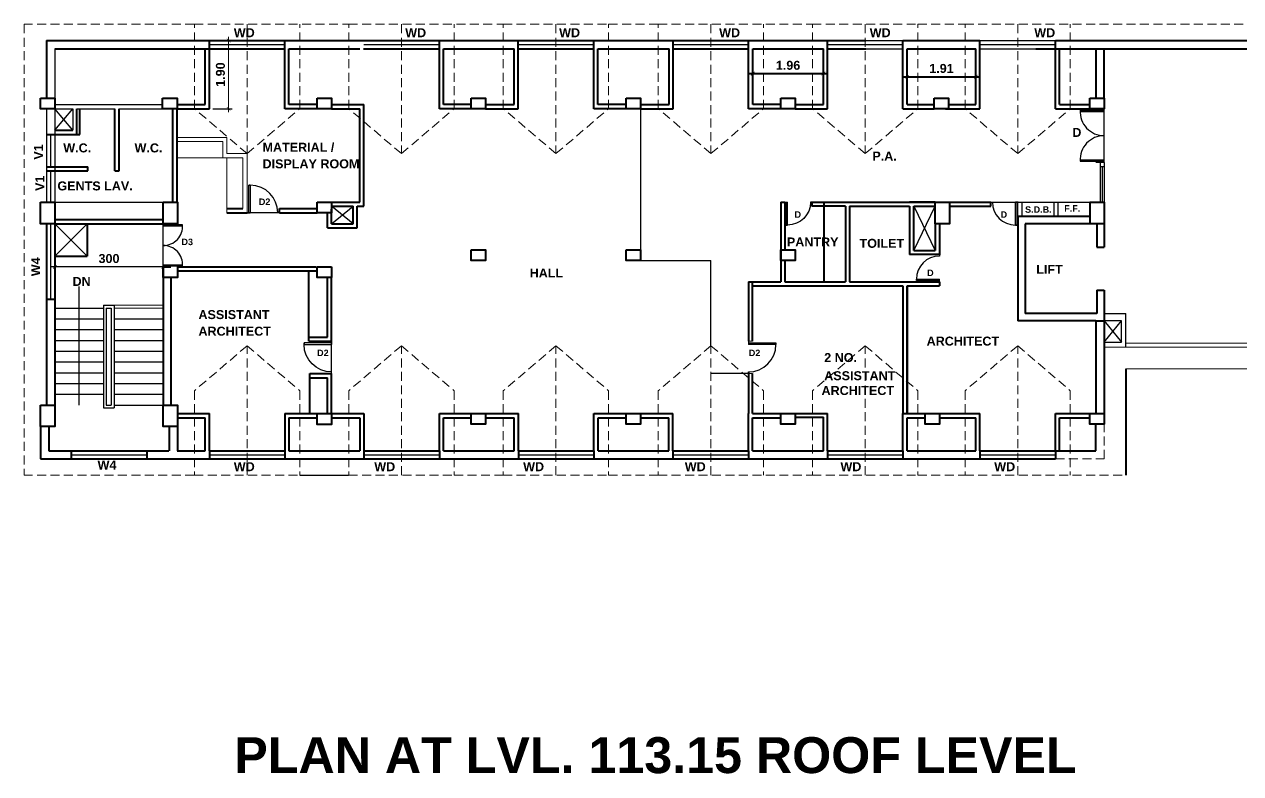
# Model space of a CAD drawing. Header units: inches. Extents: x 1352 to 5457, y 84 to 1168.
# Drawn here: x 2494.67 to 2528.52, y 85.67 to 106.53 of the extents above; entities that cross this region are included whole.
import ezdxf

# ---------------------------------------------------------------- set-up
doc = ezdxf.new("R2010")
doc.units = ezdxf.units.IN
doc.header["$MEASUREMENT"] = 0
doc.header["$PDMODE"] = 35
doc.header["$PDSIZE"] = -0.5
doc.linetypes.add('DASHED2', pattern=[0.375, 0.25, -0.125])
for name, color, linetype, lineweight in [('col', 250, 'Continuous', 40), ('hatch', 250, 'DASHED2', 9), ('roof', 250, 'Continuous', 20), ('text', 250, 'Continuous', 30), ('wall', 7, 'Continuous', 40), ('win', 250, 'Continuous', 30)]:
    doc.layers.add(name, color=color, linetype=linetype, lineweight=lineweight)
doc.styles.get("Standard").update_dxf_attribs({"font": 'arialbd.ttf', "height": 1.5})
doc.dimstyles.get("Standard").update_dxf_attribs({"dimtxt": 0.25, "dimasz": 0.1, "dimexe": 0.1, "dimexo": 0.1, "dimgap": 0.1, "dimtad": 1, "dimzin": 0, "dimdsep": 46, "dimtxsty": 'Standard', "dimblk": 'ARCHTICK', "dimcen": 0.1, "dimdle": 0.1, "dimclrd": 256, "dimadec": 0, "dimazin": 0, "dimtfac": 1, "dimtofl": 0, "dimtmove": 2, "dimatfit": 3, "dimfxl": 1, "dimtolj": 1, "dimtzin": 0, "dimlwd": -1, "dimarcsym": 0})

# ---------------------------------------------------------------- blocks, each defined once
blk = doc.blocks.new('_ArchTick')
at = {"color": 0, "linetype": 'ByBlock', "const_width": 0.15}
blk.add_lwpolyline([(-0.5, -0.5), (0.5, 0.5)], dxfattribs=at)
blk = doc.blocks.new('*D577')
at = {"layer": 'Defpoints', "color": 0, "transparency": 16777216}
for p in [(2495.523, 99.782), (2495.523, 99.369), (2498.537, 99.369)]:
    blk.add_point(p, dxfattribs=at)
at = {"layer": 'win', "color": 0, "lineweight": -2, "transparency": 16777216}
for p, q in [((2495.523, 99.469), (2495.523, 99.882)), ((2498.537, 99.469), (2498.537, 99.882))]:
    blk.add_line(p, q, dxfattribs=at)
at = {"layer": 'win', "transparency": 16777216}
blk.add_line((2498.637, 99.782), (2495.423, 99.782), dxfattribs=at)
at = {"layer": 'win', "transparency": 16777216, "xscale": 0.1, "yscale": 0.1, "zscale": 0.1, "rotation": 180}
blk.add_blockref('_ArchTick', (2495.523, 99.782), dxfattribs=at)
at = {"layer": 'win', "transparency": 16777216, "xscale": 0.1, "yscale": 0.1, "zscale": 0.1}
blk.add_blockref('_ArchTick', (2498.537, 99.782), dxfattribs=at)
at = {"layer": 'win', "color": 0, "transparency": 16777216, "insert": (2497.03, 100.01), "char_height": 0.25, "attachment_point": 5}
blk.add_mtext('\\A1;300', dxfattribs=at)
blk = doc.blocks.new('*D578')
at = {"layer": 'Defpoints', "color": 0, "linetype": 'Continuous', "transparency": 16777216}
for p in [(2519.238, 105.074), (2521.151, 105.074), (2521.151, 105.074)]:
    blk.add_point(p, dxfattribs=at)
at = {"layer": 'wall', "linetype": 'Continuous', "transparency": 16777216}
blk.add_line((2519.138, 105.074), (2521.251, 105.074), dxfattribs=at)
at = {"layer": 'wall', "linetype": 'Continuous', "transparency": 16777216, "xscale": 0.1, "yscale": 0.1, "zscale": 0.1, "rotation": 180}
blk.add_blockref('_ArchTick', (2519.238, 105.074), dxfattribs=at)
at = {"layer": 'wall', "linetype": 'Continuous', "transparency": 16777216, "xscale": 0.1, "yscale": 0.1, "zscale": 0.1}
blk.add_blockref('_ArchTick', (2521.151, 105.074), dxfattribs=at)
at = {"layer": 'wall', "color": 0, "linetype": 'Continuous', "transparency": 16777216, "insert": (2520.195, 105.302), "char_height": 0.25, "attachment_point": 5}
blk.add_mtext('\\A1;1.91', dxfattribs=at)
blk = doc.blocks.new('*D579')
at = {"layer": 'Defpoints', "color": 0, "linetype": 'Continuous', "transparency": 16777216}
for p in [(2514.945, 105.074), (2516.908, 105.161), (2516.908, 105.074)]:
    blk.add_point(p, dxfattribs=at)
at = {"layer": 'wall', "linetype": 'Continuous', "transparency": 16777216}
blk.add_line((2514.845, 105.161), (2517.008, 105.161), dxfattribs=at)
at = {"layer": 'wall', "color": 0, "linetype": 'Continuous', "lineweight": -2, "transparency": 16777216}
for p, q in [((2514.945, 105.174), (2514.945, 105.261)), ((2516.908, 105.174), (2516.908, 105.261))]:
    blk.add_line(p, q, dxfattribs=at)
at = {"layer": 'wall', "linetype": 'Continuous', "transparency": 16777216, "xscale": 0.1, "yscale": 0.1, "zscale": 0.1, "rotation": 180}
blk.add_blockref('_ArchTick', (2514.945, 105.161), dxfattribs=at)
at = {"layer": 'wall', "linetype": 'Continuous', "transparency": 16777216, "xscale": 0.1, "yscale": 0.1, "zscale": 0.1}
blk.add_blockref('_ArchTick', (2516.908, 105.161), dxfattribs=at)
at = {"layer": 'wall', "color": 0, "linetype": 'Continuous', "transparency": 16777216, "insert": (2515.927, 105.389), "char_height": 0.25, "attachment_point": 5}
blk.add_mtext('\\A1;1.96', dxfattribs=at)
blk = doc.blocks.new('*D580')
at = {"layer": 'Defpoints', "color": 0, "linetype": 'Continuous', "transparency": 16777216}
for p in [(2499.823, 106.082), (2499.823, 104.182), (2500.359, 104.182)]:
    blk.add_point(p, dxfattribs=at)
at = {"layer": 'roof', "color": 0, "linetype": 'Continuous', "lineweight": -2, "transparency": 16777216}
for p, q in [((2499.923, 106.082), (2500.459, 106.082)), ((2499.923, 104.182), (2500.459, 104.182))]:
    blk.add_line(p, q, dxfattribs=at)
at = {"layer": 'roof', "linetype": 'Continuous', "transparency": 16777216}
blk.add_line((2500.359, 106.182), (2500.359, 104.082), dxfattribs=at)
at = {"layer": 'roof', "linetype": 'Continuous', "transparency": 16777216, "xscale": 0.1, "yscale": 0.1, "zscale": 0.1}
for p, rotation in [((2500.359, 106.082), 90), ((2500.359, 104.182), 270)]:
    blk.add_blockref('_ArchTick', p, dxfattribs=dict(at, rotation=rotation))
at = {"layer": 'roof', "color": 0, "linetype": 'Continuous', "transparency": 16777216, "insert": (2500.131, 105.132), "char_height": 0.25, "attachment_point": 5, "rotation": 90}
blk.add_mtext('\\A1;1.90', dxfattribs=at)
blk = doc.blocks.new('R')
at = {"layer": 'win'}
for p, q in [((13.196, 5.483), (13.246, 5.483)), ((14.096, 4.633), (14.096, 5.483)), ((14.196, 5.483), (14.096, 5.483)), ((14.146, 5.483), (14.146, 4.633)), ((14.096, 4.633), (14.146, 4.633)), ((14.146, 4.633), (14.096, 4.633))]:
    blk.add_line(p, q, dxfattribs=at)
blk.add_arc((14.096, 5.483), 0.85, 180, 270, dxfattribs=at)

msp = doc.modelspace()

# ---------------------------------------------------------------- linework, layer by layer
at = {"layer": 'col'}
for p, q in [((2524.323, 101.582), (2524.723, 101.582)), ((2524.323, 101.582), (2524.323, 100.982)), ((2524.723, 101.582), (2524.723, 100.332)), ((2524.323, 101.182), (2522.323, 101.182)), ((2522.323, 101.182), (2522.323, 98.282)), ((2524.723, 100.982), (2522.523, 100.982)), ((2522.523, 100.982), (2522.523, 98.482)), ((2524.523, 100.982), (2524.523, 100.332)), ((2524.523, 100.332), (2524.723, 100.332)), ((2502.823, 99.782), (2503.223, 99.782)), ((2524.523, 99.132), (2524.523, 98.482)), ((2524.523, 99.132), (2524.723, 99.132)), ((2524.723, 99.132), (2524.723, 98.282)), ((2524.493, 98.282), (2522.323, 98.282)), ((2524.523, 98.482), (2522.523, 98.482)), ((2524.493, 98.282), (2524.723, 98.282)), ((2502.823, 95.694), (2503.223, 95.694))]:
    msp.add_line(p, q, dxfattribs=at)
for points in [[(2495.123, 104.477), (2495.523, 104.477), (2495.523, 104.182), (2495.123, 104.182)], [(2498.523, 104.477), (2498.923, 104.477), (2498.923, 104.182), (2498.523, 104.182)], [(2502.823, 104.477), (2503.223, 104.477), (2503.223, 104.182), (2502.823, 104.182)], [(2507.11, 104.477), (2507.51, 104.477), (2507.51, 104.182), (2507.11, 104.182)], [(2511.423, 104.477), (2511.823, 104.477), (2511.823, 104.182), (2511.423, 104.182)], [(2515.723, 104.477), (2516.123, 104.477), (2516.123, 104.182), (2515.723, 104.182)], [(2519.995, 104.477), (2520.395, 104.477), (2520.395, 104.182), (2519.995, 104.182)], [(2524.323, 104.477), (2524.723, 104.477), (2524.723, 104.182), (2524.323, 104.182)], [(2495.123, 101.582), (2495.523, 101.582), (2495.523, 100.982), (2495.123, 100.982)], [(2498.537, 101.582), (2498.937, 101.582), (2498.937, 100.982), (2498.537, 100.982)], [(2502.823, 101.582), (2503.223, 101.582), (2503.223, 101.286), (2502.823, 101.286)], [(2520.023, 101.582), (2520.423, 101.582), (2520.423, 100.982), (2520.023, 100.982)], [(2507.11, 100.257), (2507.51, 100.257), (2507.51, 99.961), (2507.11, 99.961)], [(2511.423, 100.257), (2511.823, 100.257), (2511.823, 99.961), (2511.423, 99.961)], [(2515.723, 100.257), (2516.123, 100.257), (2516.123, 99.961), (2515.723, 99.961)], [(2495.123, 95.932), (2495.523, 95.932), (2495.523, 95.332), (2495.123, 95.332)], [(2498.537, 95.932), (2498.937, 95.932), (2498.937, 95.332), (2498.537, 95.332)], [(2507.11, 95.694), (2507.51, 95.694), (2507.51, 95.398), (2507.11, 95.398)], [(2511.423, 95.694), (2511.823, 95.694), (2511.823, 95.398), (2511.423, 95.398)], [(2515.723, 95.694), (2516.123, 95.694), (2516.123, 95.398), (2515.723, 95.398)], [(2519.738, 95.694), (2520.138, 95.694), (2520.138, 95.398), (2519.738, 95.398)], [(2524.323, 95.694), (2524.723, 95.694), (2524.723, 95.398), (2524.323, 95.398)]]:
    msp.add_lwpolyline(points, close=True, dxfattribs=at)
for points in [[(2498.937, 99.782), (2498.937, 99.482), (2498.537, 99.482), (2498.537, 99.782), (2498.753, 99.782)], [(2503.223, 99.782), (2503.223, 99.482), (2502.823, 99.482), (2502.823, 99.782), (2503.04, 99.782)], [(2503.223, 95.694), (2503.223, 95.394), (2502.823, 95.394), (2502.823, 95.694), (2503.04, 95.694)]]:
    msp.add_lwpolyline(points, dxfattribs=at)
at = {"layer": 'hatch', "linetype": 'ByBlock'}
for p, q in [((2529.322, 97.541), (2524.723, 97.541)), ((2529.322, 97.656), (2525.323, 97.656)), ((2529.322, 96.941), (2525.323, 96.941))]:
    msp.add_line(p, q, dxfattribs=at)
at = {"layer": 'roof', "linetype": 'DASHED2'}
for p, q in [((2494.673, 106.532), (2494.673, 93.982)), ((2499.402, 106.532), (2494.673, 106.532)), ((2499.402, 106.532), (2503.702, 106.532)), ((2499.408, 104.182), (2499.408, 106.532)), ((2500.873, 106.532), (2500.873, 102.932)), ((2502.338, 104.182), (2502.338, 106.532)), ((2503.696, 106.532), (2507.996, 106.532)), ((2503.702, 104.182), (2503.702, 106.532)), ((2505.167, 106.532), (2505.167, 102.932)), ((2506.632, 104.182), (2506.632, 106.532)), ((2507.996, 106.532), (2510.932, 106.532)), ((2508.002, 104.182), (2508.002, 106.532)), ((2509.467, 106.532), (2509.467, 102.932)), ((2510.932, 104.182), (2510.932, 106.532)), ((2510.932, 106.532), (2512.309, 106.532)), ((2512.309, 106.532), (2516.602, 106.532)), ((2512.315, 104.182), (2512.315, 106.532)), ((2513.78, 106.532), (2513.78, 102.932)), ((2515.245, 104.182), (2515.245, 106.532)), ((2516.602, 106.532), (2519.538, 106.532)), ((2516.608, 104.182), (2516.608, 106.532)), ((2518.073, 106.532), (2518.073, 102.932)), ((2519.538, 104.182), (2519.538, 106.532)), ((2519.538, 106.532), (2520.845, 106.532)), ((2520.845, 106.532), (2529.322, 106.532)), ((2520.851, 104.182), (2520.851, 106.532)), ((2522.316, 106.532), (2522.316, 102.932)), ((2523.781, 104.182), (2523.781, 106.532)), ((2500.873, 102.932), (2499.408, 104.182)), ((2500.873, 102.932), (2502.338, 104.182)), ((2505.167, 102.932), (2503.702, 104.182)), ((2505.167, 102.932), (2506.632, 104.182)), ((2509.467, 102.932), (2508.002, 104.182)), ((2509.467, 102.932), (2510.932, 104.182)), ((2513.78, 102.932), (2512.315, 104.182)), ((2513.78, 102.932), (2515.245, 104.182)), ((2518.073, 102.932), (2516.608, 104.182)), ((2518.073, 102.932), (2519.538, 104.182)), ((2522.316, 102.932), (2520.851, 104.182)), ((2522.316, 102.932), (2523.781, 104.182)), ((2500.873, 97.582), (2499.408, 96.332)), ((2500.873, 93.982), (2500.873, 97.582)), ((2500.873, 97.582), (2502.338, 96.332)), ((2505.167, 97.582), (2503.702, 96.332)), ((2505.167, 93.982), (2505.167, 97.582)), ((2505.167, 97.582), (2506.632, 96.332)), ((2509.467, 97.582), (2508.002, 96.332)), ((2509.467, 93.982), (2509.467, 97.582)), ((2509.467, 97.582), (2510.932, 96.332)), ((2513.78, 97.582), (2512.315, 96.332)), ((2513.78, 93.982), (2513.78, 97.582)), ((2513.78, 97.582), (2515.245, 96.332)), ((2518.073, 97.582), (2516.608, 96.332)), ((2518.073, 93.982), (2518.073, 97.582)), ((2518.073, 97.582), (2519.538, 96.332)), ((2522.316, 97.582), (2520.851, 96.332)), ((2522.316, 93.982), (2522.316, 97.582)), ((2522.316, 97.582), (2523.781, 96.332)), ((2499.408, 96.332), (2499.408, 93.982)), ((2502.338, 96.332), (2502.338, 93.982)), ((2503.702, 96.332), (2503.702, 93.982)), ((2506.632, 96.332), (2506.632, 93.982)), ((2508.002, 96.332), (2508.002, 93.982)), ((2510.932, 96.332), (2510.932, 93.982)), ((2512.315, 96.332), (2512.315, 93.982)), ((2515.245, 96.332), (2515.245, 93.982)), ((2516.608, 96.332), (2516.608, 93.982)), ((2519.538, 96.332), (2519.538, 93.982)), ((2520.851, 96.332), (2520.851, 93.982)), ((2523.781, 96.332), (2523.781, 93.982)), ((2524.723, 94.432), (2524.723, 95.494)), ((2523.366, 94.432), (2524.723, 94.432)), ((2499.402, 93.982), (2494.673, 93.982)), ((2499.402, 93.982), (2502.338, 93.982)), ((2503.696, 93.982), (2506.632, 93.982)), ((2506.632, 93.982), (2507.996, 93.982)), ((2507.996, 93.982), (2510.932, 93.982)), ((2510.932, 93.982), (2512.315, 93.982)), ((2512.309, 93.982), (2516.608, 93.982)), ((2516.602, 93.982), (2519.538, 93.982)), ((2519.538, 93.982), (2520.845, 93.982)), ((2520.845, 93.982), (2525.323, 93.982))]:
    msp.add_line(p, q, dxfattribs=at)
at = {"layer": 'roof', "linetype": 'Continuous'}
for p, q in [((2500.308, 103.382), (2498.923, 103.382)), ((2500.193, 103.267), (2498.923, 103.267)), ((2500.193, 102.817), (2500.193, 103.267)), ((2500.308, 102.932), (2500.308, 103.382)), ((2500.873, 102.932), (2500.308, 102.932)), ((2500.873, 102.932), (2500.873, 101.286)), ((2500.758, 102.817), (2498.923, 102.817)), ((2500.308, 102.817), (2500.308, 101.286)), ((2500.758, 102.817), (2500.758, 101.401)), ((2522.323, 101.182), (2522.323, 101.582)), ((2500.873, 101.286), (2500.308, 101.286)), ((2500.308, 101.286), (2500.873, 101.286)), ((2496.423, 100.082), (2495.523, 100.982)), ((2495.523, 100.082), (2496.423, 100.982)), ((2497.173, 98.712), (2498.537, 98.712)), ((2497.173, 98.632), (2498.537, 98.632)), ((2514.823, 97.709), (2514.938, 97.709)), ((2514.823, 96.809), (2514.938, 96.809))]:
    msp.add_line(p, q, dxfattribs=at)
at = {"layer": 'text', "linetype": 'Continuous'}
for p, q in [((2512.73, 106.082), (2514.83, 106.082)), ((2517.023, 106.082), (2519.123, 106.082)), ((2521.266, 106.082), (2523.366, 106.082)), ((2512.73, 105.852), (2514.83, 105.852)), ((2517.023, 105.852), (2519.123, 105.852)), ((2521.266, 105.852), (2523.366, 105.852)), ((2511.823, 104.182), (2511.823, 100.257)), ((2524.723, 102.682), (2524.493, 102.682)), ((2524.608, 102.682), (2524.608, 101.582)), ((2524.723, 102.567), (2524.608, 102.567)), ((2524.666, 102.567), (2524.666, 101.582)), ((2524.723, 102.682), (2524.723, 101.582)), ((2495.523, 101.582), (2498.537, 101.582)), ((2522.438, 101.182), (2522.438, 101.582)), ((2523.326, 101.582), (2523.326, 101.182)), ((2523.436, 101.582), (2523.436, 101.182)), ((2519.423, 101.467), (2520.023, 100.235)), ((2519.423, 100.235), (2520.023, 101.467)), ((2511.823, 99.961), (2513.78, 99.961)), ((2513.78, 97.582), (2513.78, 99.961)), ((2496.978, 98.632), (2497.093, 98.632)), ((2524.723, 98.482), (2525.323, 98.482)), ((2524.723, 97.682), (2525.208, 98.282)), ((2524.723, 98.282), (2525.208, 97.682)), ((2525.208, 98.282), (2524.723, 98.282)), ((2525.208, 97.682), (2525.208, 98.282)), ((2525.323, 97.541), (2525.323, 98.482)), ((2524.723, 97.682), (2525.208, 97.682)), ((2514.823, 96.809), (2513.78, 96.809))]:
    msp.add_line(p, q, dxfattribs=at)
at = {"layer": 'text'}
for p, q in [((2495.523, 104.297), (2496.138, 104.297)), ((2496.023, 104.297), (2498.523, 104.297)), ((2495.523, 104.182), (2496.023, 104.182)), ((2496.023, 103.582), (2495.523, 104.182)), ((2495.523, 103.582), (2496.023, 104.182)), ((2496.138, 104.182), (2497.193, 104.182)), ((2497.308, 104.182), (2498.523, 104.182)), ((2495.409, 102.567), (2495.409, 103.467)), ((2495.409, 101.582), (2495.409, 102.452)), ((2503.223, 100.982), (2503.823, 101.467)), ((2503.823, 100.982), (2503.223, 101.467))]:
    msp.add_line(p, q, dxfattribs=at)
at = {"layer": 'wall', "linetype": 'Continuous'}
for p, q in [((2495.293, 106.082), (2495.293, 104.477)), ((2495.293, 106.082), (2501.923, 106.082)), ((2499.823, 104.182), (2499.823, 106.082)), ((2501.923, 105.852), (2501.923, 106.082)), ((2501.923, 104.182), (2501.923, 106.082)), ((2506.223, 104.182), (2506.223, 106.082)), ((2508.417, 104.182), (2508.417, 106.082)), ((2510.517, 104.182), (2510.517, 106.082)), ((2512.73, 104.182), (2512.73, 106.082)), ((2514.83, 104.182), (2514.83, 106.082)), ((2517.023, 104.182), (2517.023, 106.082)), ((2519.123, 104.182), (2519.123, 106.082)), ((2519.123, 104.182), (2519.123, 106.082)), ((2521.266, 104.182), (2521.266, 106.082)), ((2523.366, 106.082), (2528.514, 106.082)), ((2495.523, 105.852), (2499.708, 105.852)), ((2499.708, 104.297), (2499.708, 105.852)), ((2499.708, 105.852), (2501.923, 105.852)), ((2499.87, 105.852), (2501.923, 105.852)), ((2502.038, 104.297), (2502.038, 105.852)), ((2506.338, 104.297), (2506.338, 105.852)), ((2508.302, 104.297), (2508.302, 105.852)), ((2510.632, 104.297), (2510.632, 105.852)), ((2512.615, 104.297), (2512.615, 105.852)), ((2514.945, 104.297), (2514.945, 105.852)), ((2514.945, 104.297), (2514.945, 105.852)), ((2516.908, 104.297), (2516.908, 105.852)), ((2517.023, 104.373), (2517.023, 105.928)), ((2519.238, 104.297), (2519.238, 105.852)), ((2521.151, 104.297), (2521.151, 105.852)), ((2522.817, 105.852), (2523.608, 105.852)), ((2523.366, 104.182), (2523.366, 105.852)), ((2523.481, 104.297), (2523.481, 105.852)), ((2523.481, 105.852), (2527.608, 105.852)), ((2498.923, 104.297), (2499.708, 104.297)), ((2502.823, 104.297), (2502.038, 104.297)), ((2503.223, 104.297), (2504.123, 104.297)), ((2504.123, 101.467), (2504.123, 104.297)), ((2507.11, 104.297), (2506.338, 104.297)), ((2507.51, 104.297), (2508.302, 104.297)), ((2511.423, 104.297), (2510.632, 104.297)), ((2511.823, 104.297), (2512.615, 104.297)), ((2515.723, 104.297), (2514.945, 104.297)), ((2515.723, 104.297), (2514.945, 104.297)), ((2516.123, 104.297), (2516.908, 104.297)), ((2519.238, 104.297), (2519.995, 104.297)), ((2520.395, 104.297), (2521.151, 104.297)), ((2523.481, 104.297), (2524.323, 104.297)), ((2496.138, 103.467), (2496.138, 104.182)), ((2498.923, 104.182), (2499.823, 104.182)), ((2502.823, 104.182), (2501.923, 104.182)), ((2503.223, 104.182), (2504.008, 104.182)), ((2504.008, 101.582), (2504.008, 104.182)), ((2507.11, 104.182), (2506.223, 104.182)), ((2507.51, 104.182), (2508.417, 104.182)), ((2511.423, 104.182), (2510.517, 104.182)), ((2511.823, 104.182), (2512.73, 104.182)), ((2515.723, 104.182), (2514.83, 104.182)), ((2516.123, 104.182), (2517.023, 104.182)), ((2519.123, 104.182), (2519.995, 104.182)), ((2520.308, 104.182), (2521.266, 104.182)), ((2523.366, 104.182), (2524.323, 104.182)), ((2501.923, 95.694), (2501.923, 94.432)), ((2502.038, 95.579), (2502.038, 94.662)), ((2516.123, 95.694), (2517.023, 95.694)), ((2516.123, 95.594), (2516.908, 95.594)), ((2516.908, 94.662), (2516.908, 95.594)), ((2517.023, 94.662), (2517.023, 95.694)), ((2519.123, 94.662), (2519.123, 95.694)), ((2519.123, 95.694), (2519.738, 95.694)), ((2519.238, 94.662), (2519.238, 95.579)), ((2519.238, 95.579), (2519.738, 95.579)), ((2520.138, 95.694), (2521.266, 95.694)), ((2520.138, 95.579), (2521.151, 95.579)), ((2521.151, 94.662), (2521.151, 95.579)), ((2521.266, 94.662), (2521.266, 95.694)), ((2499.823, 94.662), (2501.923, 94.662)), ((2504.123, 94.662), (2506.223, 94.662)), ((2508.423, 94.662), (2510.523, 94.662)), ((2512.723, 94.662), (2514.823, 94.662)), ((2517.023, 94.662), (2519.123, 94.662)), ((2521.266, 94.662), (2523.366, 94.662)), ((2499.823, 94.432), (2501.923, 94.432)), ((2504.123, 94.432), (2506.223, 94.432)), ((2508.423, 94.432), (2510.523, 94.432)), ((2512.723, 94.432), (2514.823, 94.432)), ((2517.023, 94.432), (2519.123, 94.432)), ((2521.266, 94.432), (2523.366, 94.432))]:
    msp.add_line(p, q, dxfattribs=at)
at = {"layer": 'wall'}
for p, q in [((2501.923, 106.082), (2504.11, 106.082)), ((2504.11, 106.082), (2506.21, 106.082)), ((2506.21, 106.082), (2508.417, 106.082)), ((2508.417, 105.852), (2508.417, 106.082)), ((2508.417, 106.082), (2510.517, 106.082)), ((2510.517, 106.082), (2518.087, 106.082)), ((2510.517, 105.852), (2510.517, 106.082)), ((2512.73, 105.852), (2512.73, 106.082)), ((2514.83, 105.852), (2514.83, 106.082)), ((2519.123, 106.082), (2521.266, 106.082)), ((2523.366, 105.852), (2523.366, 106.082)), ((2524.493, 106.082), (2529.322, 106.082)), ((2502.038, 105.852), (2504.008, 105.852)), ((2504.11, 105.852), (2506.21, 105.852)), ((2506.21, 105.852), (2506.223, 105.852)), ((2506.338, 105.852), (2508.302, 105.852)), ((2508.417, 105.852), (2510.517, 105.852)), ((2510.632, 105.852), (2512.615, 105.852)), ((2512.73, 105.852), (2514.83, 105.852)), ((2514.945, 105.852), (2516.908, 105.852)), ((2517.023, 105.852), (2518.087, 105.852)), ((2519.238, 105.852), (2521.151, 105.852)), ((2524.493, 105.852), (2524.493, 104.477)), ((2524.493, 105.852), (2524.493, 104.477)), ((2524.723, 104.477), (2524.723, 105.852)), ((2524.723, 105.852), (2529.322, 105.852)), ((2496.218, 103.467), (2496.218, 104.182)), ((2497.193, 102.452), (2497.193, 104.182)), ((2497.308, 102.452), (2497.308, 104.182)), ((2498.808, 101.582), (2498.808, 104.182)), ((2498.923, 101.582), (2498.923, 104.182)), ((2495.523, 103.582), (2496.023, 103.582)), ((2495.293, 103.467), (2496.218, 103.467)), ((2495.293, 102.567), (2496.443, 102.567)), ((2496.443, 102.452), (2496.443, 102.567)), ((2495.293, 102.452), (2496.443, 102.452)), ((2497.193, 102.452), (2497.308, 102.452)), ((2503.223, 101.582), (2503.938, 101.582)), ((2503.938, 101.582), (2504.008, 101.582)), ((2515.723, 101.582), (2515.723, 99.367)), ((2515.723, 101.582), (2515.838, 101.582)), ((2515.838, 101.582), (2515.838, 100.257)), ((2516.591, 101.582), (2517.523, 101.582)), ((2516.591, 101.582), (2516.591, 101.467)), ((2516.923, 101.582), (2516.923, 99.367)), ((2517.523, 101.582), (2517.638, 101.582)), ((2517.638, 101.582), (2518.538, 101.582)), ((2518.538, 101.582), (2520.023, 101.582)), ((2520.023, 101.582), (2519.308, 101.582)), ((2520.423, 101.582), (2521.573, 101.582)), ((2521.573, 101.467), (2521.573, 101.582)), ((2500.308, 101.401), (2500.758, 101.401)), ((2500.308, 101.286), (2500.873, 101.286)), ((2501.773, 101.401), (2502.823, 101.401)), ((2501.773, 101.286), (2501.773, 101.401)), ((2501.773, 101.286), (2502.823, 101.286)), ((2501.773, 101.286), (2502.823, 101.286)), ((2503.108, 100.867), (2503.108, 101.286)), ((2503.223, 101.467), (2503.823, 101.467)), ((2503.223, 100.982), (2503.223, 101.382)), ((2503.823, 100.982), (2503.823, 101.467)), ((2503.938, 100.867), (2503.938, 101.467)), ((2503.938, 101.467), (2504.123, 101.467)), ((2517.523, 101.467), (2516.591, 101.467)), ((2517.523, 101.467), (2517.523, 99.367)), ((2517.638, 101.467), (2517.638, 99.367)), ((2517.638, 101.467), (2519.308, 101.467)), ((2519.308, 101.467), (2519.308, 100.12)), ((2519.423, 101.467), (2520.023, 101.467)), ((2519.423, 100.235), (2519.423, 101.467)), ((2520.423, 101.467), (2521.573, 101.467)), ((2495.293, 100.982), (2495.293, 98.882)), ((2495.523, 101.097), (2498.523, 101.097)), ((2495.523, 100.982), (2498.523, 100.982)), ((2495.523, 100.982), (2495.523, 98.882)), ((2496.423, 100.982), (2496.423, 100.082)), ((2503.223, 100.982), (2503.823, 100.982)), ((2503.223, 100.982), (2503.823, 100.982)), ((2520.023, 100.982), (2520.023, 100.235)), ((2520.138, 100.982), (2520.138, 100.117)), ((2503.108, 100.867), (2503.938, 100.867)), ((2519.423, 100.235), (2520.023, 100.235)), ((2495.523, 100.082), (2496.423, 100.082)), ((2515.838, 99.961), (2515.838, 99.367)), ((2520.138, 100.12), (2519.308, 100.12)), ((2498.537, 99.782), (2498.753, 99.782)), ((2498.537, 99.782), (2498.537, 95.932)), ((2498.937, 99.782), (2502.79, 99.782)), ((2498.937, 99.667), (2502.79, 99.667)), ((2502.59, 97.709), (2502.59, 99.667)), ((2498.753, 99.482), (2498.753, 95.932)), ((2503.108, 97.824), (2503.108, 99.482)), ((2503.223, 97.664), (2503.223, 99.482)), ((2514.823, 99.367), (2515.723, 99.367)), ((2514.823, 99.367), (2514.823, 97.709)), ((2514.938, 97.709), (2514.938, 99.367)), ((2514.938, 99.252), (2519.123, 99.252)), ((2515.838, 99.367), (2517.523, 99.367)), ((2517.638, 99.367), (2520.138, 99.367)), ((2519.123, 99.252), (2519.123, 95.694)), ((2519.238, 99.252), (2520.138, 99.252)), ((2519.238, 95.694), (2519.238, 99.252)), ((2519.238, 99.252), (2519.238, 95.694)), ((2520.138, 99.367), (2520.138, 99.252)), ((2495.293, 98.882), (2495.293, 95.932)), ((2495.293, 98.882), (2495.523, 98.882)), ((2495.523, 98.882), (2495.523, 95.332)), ((2524.493, 98.282), (2524.493, 95.694)), ((2524.723, 98.282), (2524.723, 95.694)), ((2502.59, 97.824), (2503.108, 97.824)), ((2502.59, 97.709), (2503.223, 97.709)), ((2502.623, 95.694), (2502.623, 96.809)), ((2502.623, 96.809), (2503.223, 96.809)), ((2503.223, 95.694), (2503.223, 96.809)), ((2514.823, 96.854), (2514.823, 95.694)), ((2514.938, 95.694), (2514.938, 96.809)), ((2525.323, 96.941), (2525.323, 93.982)), ((2502.623, 96.694), (2503.108, 96.694)), ((2503.108, 95.694), (2503.108, 96.694)), ((2498.937, 95.579), (2499.708, 95.579)), ((2498.975, 95.694), (2499.823, 95.694)), ((2499.708, 94.662), (2499.708, 95.579)), ((2499.823, 94.662), (2499.823, 95.694)), ((2501.923, 95.694), (2502.823, 95.694)), ((2502.038, 95.579), (2502.823, 95.579)), ((2503.223, 95.694), (2504.123, 95.694)), ((2503.223, 95.579), (2504.008, 95.579)), ((2504.008, 95.579), (2504.008, 94.662)), ((2504.123, 95.694), (2504.123, 94.432)), ((2506.223, 94.662), (2506.223, 95.694)), ((2506.223, 95.694), (2507.123, 95.694)), ((2506.338, 94.662), (2506.338, 95.579)), ((2506.338, 95.579), (2507.11, 95.579)), ((2507.51, 95.694), (2508.423, 95.694)), ((2507.51, 95.579), (2508.308, 95.579)), ((2508.308, 94.662), (2508.308, 95.579)), ((2508.423, 94.662), (2508.423, 95.694)), ((2510.523, 94.662), (2510.523, 95.694)), ((2510.523, 95.694), (2511.423, 95.694)), ((2510.638, 94.662), (2510.638, 95.579)), ((2510.638, 95.579), (2511.423, 95.579)), ((2511.823, 95.694), (2512.723, 95.694)), ((2511.823, 95.579), (2512.608, 95.579)), ((2512.608, 94.662), (2512.608, 95.579)), ((2512.723, 94.662), (2512.723, 95.694)), ((2514.823, 94.662), (2514.823, 95.694)), ((2514.938, 95.694), (2515.723, 95.694)), ((2514.938, 95.494), (2514.938, 95.579)), ((2514.938, 94.662), (2514.938, 95.579)), ((2514.938, 95.579), (2515.723, 95.579)), ((2523.366, 94.662), (2523.366, 95.694)), ((2523.366, 95.694), (2524.323, 95.694)), ((2523.481, 94.662), (2523.481, 95.579)), ((2523.481, 95.579), (2524.323, 95.579)), ((2495.123, 95.332), (2495.123, 94.432)), ((2495.353, 95.332), (2495.353, 94.662)), ((2498.707, 95.332), (2498.707, 94.662)), ((2498.937, 95.332), (2498.937, 94.662)), ((2524.493, 94.662), (2524.493, 95.398)), ((2495.353, 94.662), (2495.978, 94.662)), ((2495.978, 94.662), (2495.978, 94.432)), ((2495.978, 94.662), (2498.078, 94.662)), ((2498.078, 94.662), (2498.078, 94.432)), ((2498.078, 94.662), (2498.693, 94.662)), ((2498.923, 94.662), (2499.708, 94.662)), ((2499.823, 94.662), (2499.823, 94.432)), ((2501.923, 94.662), (2501.923, 94.432)), ((2502.038, 94.662), (2504.008, 94.662)), ((2504.123, 94.662), (2504.123, 94.432)), ((2506.223, 94.662), (2506.223, 94.432)), ((2506.338, 94.662), (2508.308, 94.662)), ((2508.423, 94.662), (2508.423, 94.432)), ((2510.523, 94.662), (2510.523, 94.432)), ((2510.638, 94.662), (2512.608, 94.662)), ((2512.723, 94.662), (2512.723, 94.432)), ((2514.823, 94.662), (2514.823, 94.432)), ((2514.938, 94.662), (2516.908, 94.662)), ((2517.023, 94.662), (2517.023, 94.432)), ((2519.123, 94.662), (2519.123, 94.432)), ((2519.238, 94.662), (2521.151, 94.662)), ((2521.266, 94.662), (2521.266, 94.432)), ((2523.366, 94.662), (2524.493, 94.662)), ((2523.366, 94.662), (2523.366, 94.432)), ((2495.123, 94.432), (2495.978, 94.432)), ((2495.978, 94.432), (2498.078, 94.432)), ((2498.078, 94.432), (2499.823, 94.432)), ((2501.923, 94.432), (2504.123, 94.432)), ((2506.223, 94.432), (2508.423, 94.432)), ((2510.523, 94.432), (2512.723, 94.432)), ((2514.823, 94.432), (2517.023, 94.432)), ((2519.123, 94.432), (2521.266, 94.432))]:
    msp.add_line(p, q, dxfattribs=at)
at = {"layer": 'win'}
for p, q in [((2499.823, 105.967), (2501.923, 105.967)), ((2504.123, 105.967), (2506.21, 105.967)), ((2508.417, 105.967), (2510.517, 105.967)), ((2512.73, 105.967), (2514.83, 105.967)), ((2517.023, 105.967), (2519.123, 105.967)), ((2521.266, 105.967), (2523.366, 105.967)), ((2495.523, 105.852), (2495.523, 100.982)), ((2495.293, 104.182), (2495.293, 101.582)), ((2496.023, 104.182), (2496.023, 103.582)), ((2524.053, 104.102), (2524.723, 104.102)), ((2524.055, 104.142), (2524.723, 104.142)), ((2524.723, 102.682), (2524.723, 104.182)), ((2524.053, 102.762), (2524.723, 102.762)), ((2524.055, 102.722), (2524.723, 102.722)), ((2495.123, 101.582), (2495.523, 101.582)), ((2495.123, 101.582), (2495.123, 100.982)), ((2521.573, 101.582), (2522.326, 101.582)), ((2522.323, 101.582), (2524.323, 101.582)), ((2501.773, 101.286), (2500.873, 101.286)), ((2495.123, 100.982), (2495.523, 100.982)), ((2495.408, 98.882), (2495.408, 100.982)), ((2498.537, 99.767), (2498.537, 100.982)), ((2499.079, 100.949), (2498.537, 100.949)), ((2499.08, 100.917), (2498.537, 100.917)), ((2524.323, 100.982), (2524.723, 100.982)), ((2499.08, 99.831), (2498.537, 99.831)), ((2499.079, 99.799), (2498.537, 99.799)), ((2495.523, 98.632), (2496.873, 98.632)), ((2496.873, 98.712), (2496.873, 95.852)), ((2496.873, 98.712), (2497.173, 98.712)), ((2496.953, 98.632), (2496.953, 95.932)), ((2496.953, 98.632), (2497.093, 98.632)), ((2497.093, 98.632), (2497.093, 95.932)), ((2497.173, 98.712), (2497.173, 95.852)), ((2495.523, 98.332), (2496.873, 98.332)), ((2497.173, 98.332), (2498.537, 98.332)), ((2495.523, 98.032), (2496.873, 98.032)), ((2497.173, 98.032), (2498.537, 98.032)), ((2495.523, 97.732), (2496.873, 97.732)), ((2497.173, 97.732), (2498.537, 97.732)), ((2503.223, 96.809), (2503.223, 97.709)), ((2495.523, 97.432), (2496.873, 97.432)), ((2497.173, 97.432), (2498.537, 97.432)), ((2495.523, 97.132), (2496.873, 97.132)), ((2495.523, 96.832), (2496.873, 96.832)), ((2497.173, 97.132), (2498.537, 97.132)), ((2497.173, 96.832), (2498.537, 96.832)), ((2495.523, 96.532), (2496.873, 96.532)), ((2497.173, 96.532), (2498.537, 96.532)), ((2495.523, 96.232), (2496.873, 96.232)), ((2497.173, 96.232), (2498.537, 96.232)), ((2495.123, 95.932), (2495.523, 95.932)), ((2495.123, 95.932), (2495.123, 95.332)), ((2496.873, 95.852), (2497.173, 95.852)), ((2496.953, 95.932), (2497.093, 95.932)), ((2497.173, 95.932), (2498.537, 95.932)), ((2495.123, 95.332), (2495.523, 95.332)), ((2495.978, 94.547), (2498.078, 94.547)), ((2499.823, 94.547), (2501.923, 94.547)), ((2504.123, 94.547), (2506.223, 94.547)), ((2508.423, 94.547), (2510.523, 94.547)), ((2512.723, 94.547), (2514.823, 94.547)), ((2517.023, 94.547), (2519.123, 94.547)), ((2521.266, 94.547), (2523.366, 94.547))]:
    msp.add_line(p, q, dxfattribs=at)
at = {"layer": 'win', "linetype": 'Continuous'}
msp.add_line((2502.338, 93.982), (2503.696, 93.982), dxfattribs=at)
at = {"layer": 'win'}
for centre, radius, start, end in [((2524.723, 104.102), 0.67, 176.5773, 270), ((2524.723, 102.762), 0.67, 90, 183.4227), ((2498.537, 100.917), 0.543, 270, 3.4227), ((2498.537, 99.831), 0.543, 356.5773, 90)]:
    msp.add_arc(centre, radius, start, end, dxfattribs=at)

# ---------------------------------------------------------------- block references
for p, xscale, yscale, zscale, rotation in [((2513.649, 106.22), 0.900000000000091, 0.900000000000091, 0.900000000000091, 180), ((2516.014, 110.045), 0.7522199999999657, 0.7522199999999657, 0.7522199999999657, 270), ((2498.289, 84.933), -0.900000000000091, 0.8999999999999773, 0.9, 270), ((2519.758, 84.933), 0.900000000000091, 0.900000000000091, 0.900000000000091, 90)]:
    msp.add_blockref('R', p, dxfattribs=dict(at, xscale=xscale, yscale=yscale, zscale=zscale, rotation=rotation))
at = {"layer": 'win', "yscale": 0.7522199999999657}
for p, xscale, zscale in [((2526.517, 97.457), -0.7522199999999657, 0.75222), ((2511.648, 97.457), 0.7522199999999657, 0.7522199999999657)]:
    msp.add_blockref('R', p, dxfattribs=dict(at, xscale=xscale, zscale=zscale))

# ---------------------------------------------------------------- texts
at = {"layer": 'text'}
for s, height, p in [('WD  ', 0.25, (2500.503, 106.172)), ('WD  ', 0.25, (2505.273, 106.172)), ('WD  ', 0.25, (2509.556, 106.172)), ('WD  ', 0.25, (2514.009, 106.172)), ('WD  ', 0.25, (2518.199, 106.172)), ('WD  ', 0.25, (2522.778, 106.172)), ('D', 0.25, (2523.837, 103.397)), ('MATERIAL /', 0.25, (2501.302, 102.985)), ('W.C. ', 0.25, (2495.758, 102.966)), ('W.C. ', 0.25, (2497.741, 102.966)), ('P.A. ', 0.25, (2518.273, 102.739)), ('DISPLAY ROOM   ', 0.25, (2501.302, 102.523)), ('GENTS LAV. ', 0.25, (2495.595, 101.908)), ('PANTRY ', 0.25, (2515.894, 100.348)), ('TOILET ', 0.25, (2517.916, 100.31)), ('HALL ', 0.25, (2508.736, 99.484)), ('LIFT ', 0.25, (2522.833, 99.586)), ('DN', 0.25, (2496.015, 99.249)), ('ASSISTANT ', 0.25, (2499.519, 98.326)), ('ARCHITECT', 0.25, (2499.519, 97.864)), (' ARCHITECT', 0.25, (2519.685, 97.589)), ('2 NO.', 0.25, (2516.933, 97.13)), ('ASSISTANT ', 0.25, (2516.933, 96.625)), (' ARCHITECT', 0.25, (2516.761, 96.213)), ('W4 ', 0.25, (2496.712, 94.138)), ('WD  ', 0.25, (2500.503, 94.092)), ('WD  ', 0.25, (2504.412, 94.092)), ('WD  ', 0.25, (2508.555, 94.092)), ('WD  ', 0.25, (2513.053, 94.092)), ('WD  ', 0.25, (2517.385, 94.092)), ('WD  ', 0.25, (2521.664, 94.092)), ('PLAN AT LVL. 113.15 ROOF LEVEL ', 1, (2500.517, 85.688))]:
    msp.add_text(s, height=height, dxfattribs=at).set_placement(p)
for s, rotation, p in [('V1 ', 90, (2495.193, 102.764)), ('V1 ', 90, (2495.231, 101.894)), ('W4 ', 90.0032, (2495.114, 99.52))]:
    msp.add_text(s, height=0.25, rotation=rotation, dxfattribs=at).set_placement(p)
at = {"layer": 'win'}
for s, p in [('D2 ', (2501.199, 101.503)), ('D', (2516.107, 101.146)), ('D', (2521.841, 101.146)), ('S.D.B.   ', (2522.522, 101.285)), ('F.F. ', (2523.612, 101.318)), ('D3', (2499.046, 100.385)), ('D', (2519.796, 99.523)), ('D2 ', (2502.82, 97.294)), ('D2 ', (2514.833, 97.294))]:
    msp.add_text(s, height=0.18, dxfattribs=at).set_placement(p)

# ---------------------------------------------------------------- dimensions: what is measured, and where the dimension line sits
at = {"layer": 'roof', "linetype": 'Continuous'}
dim = msp.add_linear_dim(base=(2500.359, 104.182), p1=(2499.823, 106.082), p2=(2499.823, 104.182), angle=90, dimstyle='Standard', dxfattribs=at)
dim.commit()
dim.dimension.update_dxf_attribs({"geometry": '*D580', "text_midpoint": (2500.131, 105.132)})
at = {"layer": 'wall', "linetype": 'Continuous'}
dim = msp.add_linear_dim(base=(2516.908, 105.161), p1=(2514.945, 105.074), p2=(2516.908, 105.074), dimstyle='Standard', dxfattribs=at)
dim.commit()
dim.dimension.update_dxf_attribs({"geometry": '*D579', "text_midpoint": (2515.927, 105.389)})
dim = msp.add_aligned_dim(p1=(2519.238, 105.074), p2=(2521.151, 105.074), distance=0, dimstyle='Standard', dxfattribs=at)
dim.commit()
dim.dimension.update_dxf_attribs({"geometry": '*D578', "text_midpoint": (2520.195, 105.302)})
at = {"layer": 'win'}
dim = msp.add_linear_dim(base=(2495.523, 99.782), p1=(2498.537, 99.369), p2=(2495.523, 99.369), text='300', dimstyle='Standard', dxfattribs=at)
dim.commit()
dim.dimension.update_dxf_attribs({"geometry": '*D577', "text_midpoint": (2497.03, 100.01)})

# ---------------------------------------------------------------- leaders
at = {"layer": 'text', "linetype": 'Continuous'}
msp.add_leader([(2496.198, 95.932), (2496.198, 99.236)], dimstyle='Standard', override={"dimgap": 0.1, "dimtad": 0}, dxfattribs=at)

doc.saveas('drawing.dxf')
